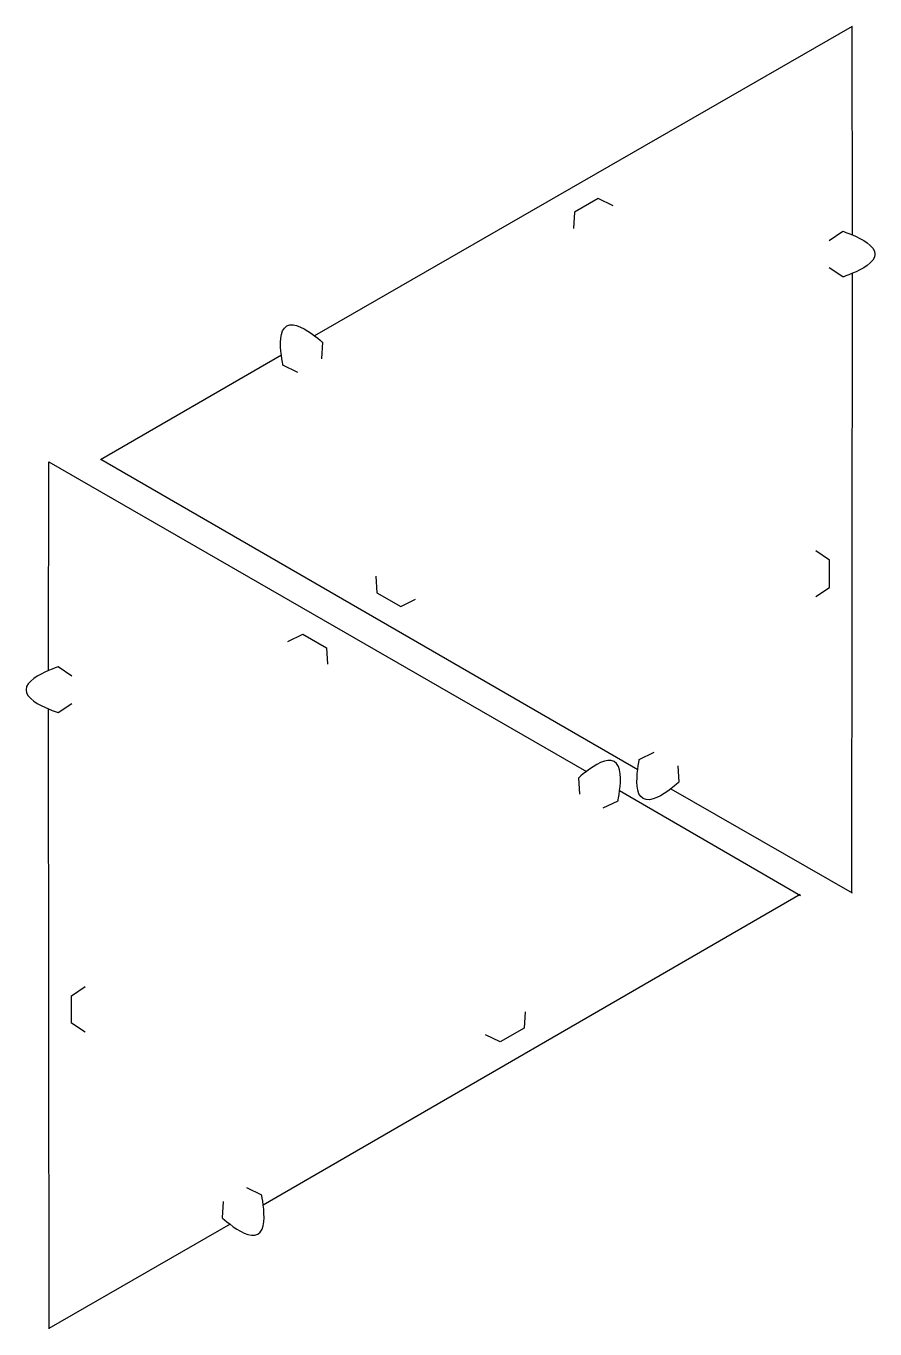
# Model space of a CAD drawing. Extents: x 0.4 to 7.7, y 0.2 to 11.4.
import ezdxf

# ---------------------------------------------------------------- set-up
doc = ezdxf.new("R2010")
doc.units = 0
doc.layers.add('Calque_1', color=7, linetype='CONTINUOUS')

msp = doc.modelspace()

# ---------------------------------------------------------------- linework, layer by layer
at = {"layer": 'Calque_1', "color": 7}
for points in [[(7.473601, 11.408833), (2.841679, 8.740474)], [(7.476368, 9.610231), (7.473676, 11.411408)], [(5.413356, 9.861554), (5.28611, 9.92447), (5.081537, 9.80636), (5.072402, 9.664703)], [(7.276368, 9.563248), (7.394489, 9.642002)], [(7.394489, 9.248295), (7.276368, 9.327028)], [(7.471275, 3.934524), (7.476368, 9.280066)], [(2.910133, 8.685449), (2.901009, 8.543788)], [(2.555748, 8.575391), (0.997229, 7.672471)], [(2.696437, 8.425678), (2.569173, 8.488596)], [(0.549262, 5.854675), (0.551954, 7.655852)], [(0.552029, 7.653278), (5.183951, 4.984918)], [(0.999633, 7.67867), (5.626461, 5.001488)], [(7.161413, 6.492388), (7.279524, 6.571129), (7.279524, 6.807349), (7.161413, 6.886089)], [(3.369739, 6.668086), (3.378875, 6.526429), (3.583448, 6.408319), (3.710694, 6.471235)], [(2.612274, 6.105998), (2.73952, 6.168914), (2.944093, 6.050804), (2.953229, 5.909148)], [(0.749262, 5.807692), (0.631141, 5.886446)], [(0.554356, 0.178969), (0.549262, 5.524511)], [(0.631141, 5.49274), (0.749262, 5.571472)], [(5.639887, 5.088283), (5.767131, 5.151212)], [(5.971704, 5.033102), (5.980846, 4.89143)], [(5.115497, 4.929894), (5.124621, 4.788232)], [(5.912392, 4.836406), (7.473603, 3.938149)], [(5.329193, 4.670122), (5.456457, 4.733041)], [(5.469882, 4.819836), (7.028401, 3.916916)], [(7.025997, 3.923114), (2.399169, 1.245932)], [(0.864217, 2.736833), (0.746107, 2.815573), (0.746107, 3.051794), (0.864217, 3.130534)], [(4.655892, 2.91253), (4.646756, 2.770874), (4.442183, 2.652763), (4.314937, 2.71568)], [(2.385744, 1.332727), (2.258499, 1.395657)], [(2.053927, 1.277547), (2.044784, 1.135874)], [(2.113238, 1.08085), (0.552027, 0.182593)]]:
    msp.add_lwpolyline(points, dxfattribs=at)
for points in [[(7.394489, 9.642002), (7.394489, 9.642002), (7.432031, 9.628681), (7.476368, 9.610231)], [(7.476368, 9.610231), (7.557827, 9.576333), (7.670075, 9.518251), (7.670075, 9.445149)], [(7.670075, 9.445149), (7.670075, 9.372046), (7.557827, 9.313964), (7.476368, 9.280066)], [(7.476368, 9.280066), (7.432031, 9.261616), (7.394489, 9.248295), (7.394489, 9.248295)], [(2.555748, 8.575391), (2.544375, 8.662885), (2.538552, 8.789136), (2.601861, 8.825687)], [(2.601861, 8.825687), (2.665169, 8.862238), (2.771594, 8.79407), (2.841679, 8.740474)], [(2.841679, 8.740474), (2.879827, 8.711301), (2.910133, 8.685449), (2.910133, 8.685449)], [(2.569173, 8.488596), (2.569173, 8.488596), (2.561939, 8.527768), (2.555748, 8.575391)], [(0.549262, 5.854675), (0.467803, 5.820778), (0.355556, 5.762695), (0.355556, 5.689593)], [(0.631141, 5.886446), (0.631141, 5.886446), (0.5936, 5.873126), (0.549262, 5.854675)], [(0.355556, 5.689593), (0.355556, 5.616491), (0.467803, 5.558408), (0.549262, 5.524511)], [(0.549262, 5.524511), (0.5936, 5.50606), (0.631141, 5.49274), (0.631141, 5.49274)], [(5.42377, 5.070132), (5.360462, 5.106683), (5.254037, 5.038515), (5.183951, 4.984918)], [(5.469882, 4.819836), (5.481255, 4.90733), (5.487078, 5.033581), (5.42377, 5.070132)], [(5.626461, 5.001488), (5.632652, 5.049111), (5.639887, 5.088283), (5.639887, 5.088283)], [(5.183951, 4.984918), (5.145804, 4.955746), (5.115497, 4.929894), (5.115497, 4.929894)], [(5.672573, 4.751192), (5.609265, 4.787743), (5.615088, 4.913994), (5.626461, 5.001488)], [(5.912392, 4.836406), (5.842307, 4.782809), (5.735882, 4.714641), (5.672573, 4.751192)], [(5.980846, 4.89143), (5.980846, 4.89143), (5.95054, 4.865578), (5.912392, 4.836406)], [(5.456457, 4.733041), (5.456457, 4.733041), (5.463692, 4.772213), (5.469882, 4.819836)], [(2.353057, 0.995636), (2.416365, 1.032187), (2.410542, 1.158438), (2.399169, 1.245932)], [(2.399169, 1.245932), (2.392979, 1.293555), (2.385744, 1.332727), (2.385744, 1.332727)], [(2.044784, 1.135874), (2.044784, 1.135874), (2.075091, 1.110022), (2.113238, 1.08085)], [(2.113238, 1.08085), (2.183324, 1.027254), (2.289749, 0.959085), (2.353057, 0.995636)]]:
    msp.add_open_spline(points, degree=3, dxfattribs=at)

doc.saveas('drawing.dxf')
